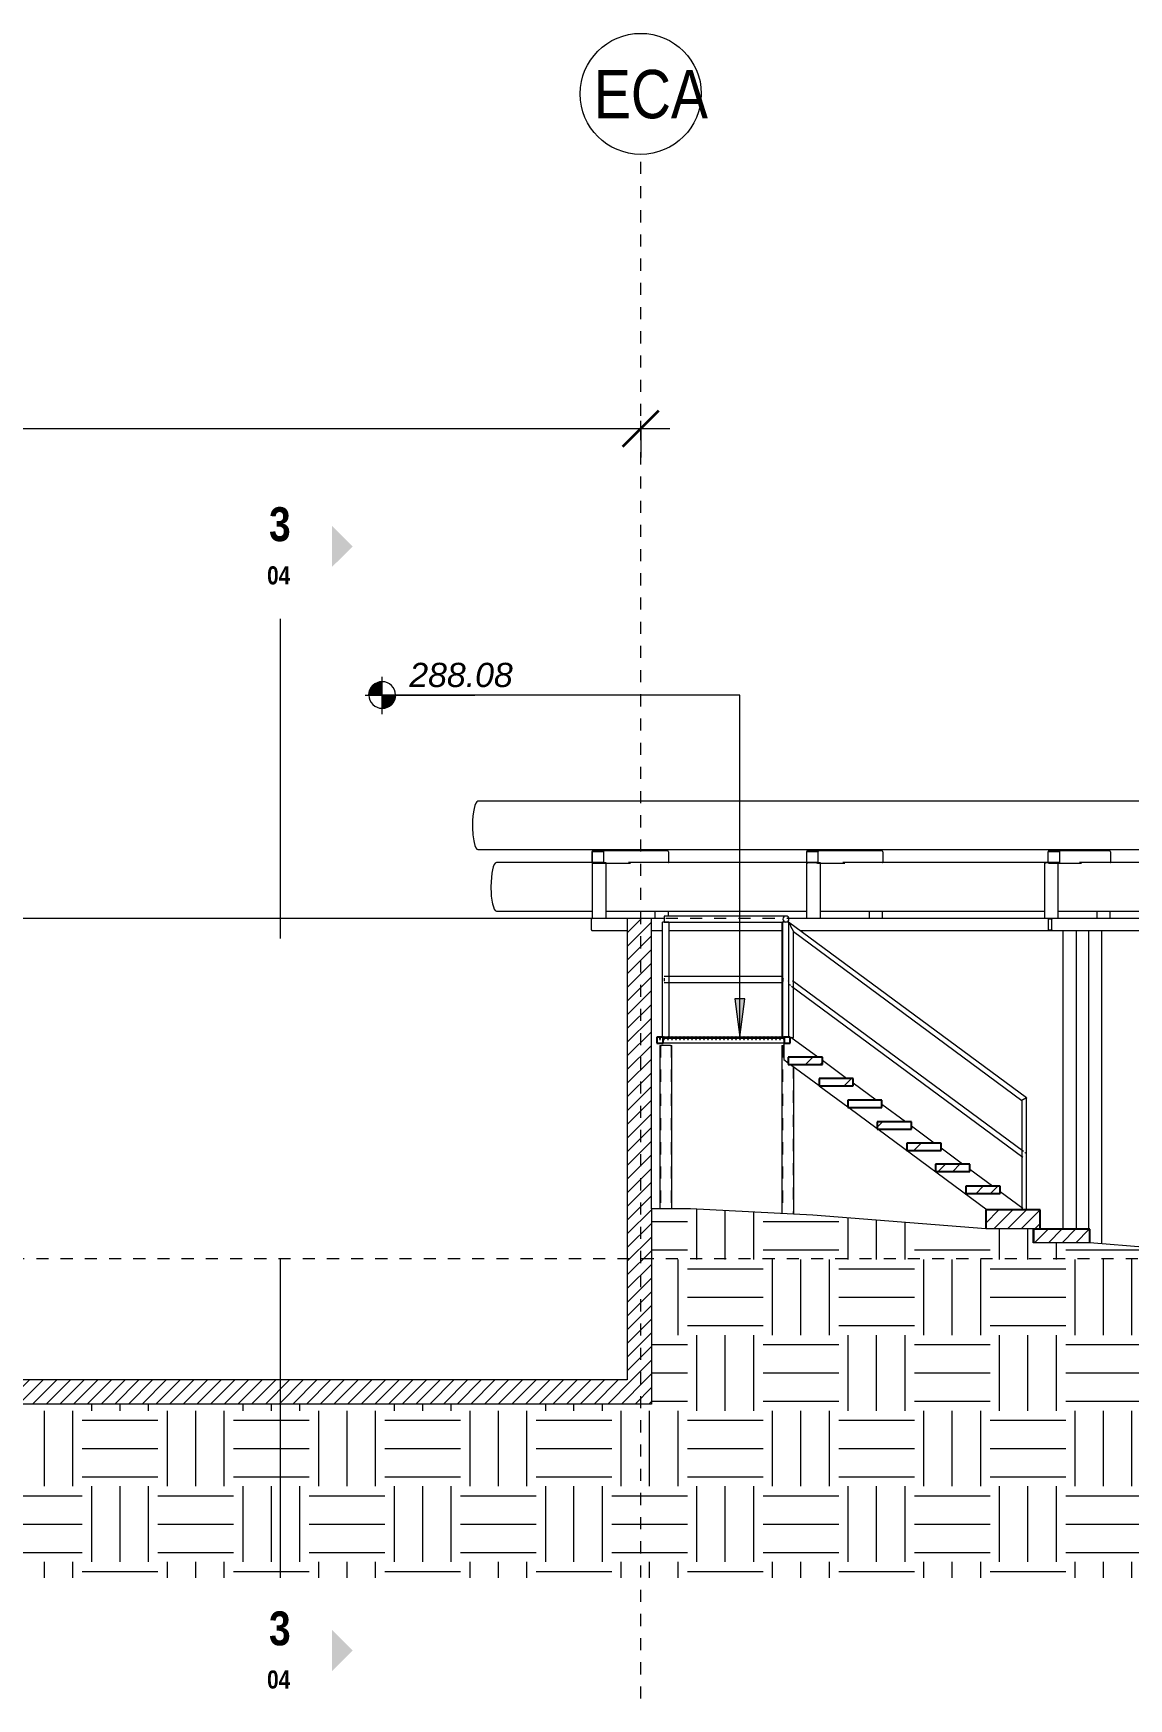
# Model space of a CAD drawing. Header units: metres. Extents: x 118 to 451, y -76 to 55.
# Drawn here: x 435.39 to 444.44, y -3.21 to 10.56 of the extents above; entities that cross this region are included whole.
import ezdxf

# ---------------------------------------------------------------- set-up
doc = ezdxf.new("R2010")
doc.units = ezdxf.units.M
for name, pattern in [('Centre', [0.03175, 0.00635, -0.00475, 0.0159, -0.00475]), ('Grid Line', [0.022225, 0.0127, -0.003175, 0.003175, -0.003175]), ('Hidden', [0.007144, 0.004763, -0.002381])]:
    doc.linetypes.add(name, pattern=pattern)
for name, color, linetype, lineweight in [('A-ANNO-DIMS', 7, 'Continuous', 9), ('A-ANNO-DIMS-100', 7, 'Continuous', 9), ('A-DETL-GENF', 7, 'Continuous', 9), ('A-DETL-THIN', 7, 'Continuous', 9), ('A-FLOR', 7, 'Continuous', 9), ('A-FLOR-HRAL', 7, 'Continuous', 9), ('A-FLOR-LEVL', 7, 'Continuous', 9), ('A-FLOR-PATT', 7, 'Continuous', 35), ('A-GENM', 7, 'Continuous', 9), ('A-WALL', 7, 'Continuous', 9), ('A-WALL-PATT', 7, 'Continuous', 35), ('G-ANNO-DIMS', 7, 'Continuous', 9), ('G-ANNO-SYMB', 7, 'Continuous', 9), ('P-PIPE', 7, 'Continuous', 9), ('S-BEAM', 7, 'Continuous', 9), ('S-COLS', 7, 'Continuous', 9), ('S-GRID', 7, 'Continuous', 9), ('S-GRID-IDEN', 7, 'Continuous', 9)]:
    doc.layers.add(name, color=color, linetype=linetype, lineweight=lineweight)
doc.styles.add('Arial_I', font='ariali.ttf', dxfattribs={"height": 0.2})
doc.styles.add('Saira Condensed', font='SairaCondensed-Regular.ttf', dxfattribs={"height": 0.4})
doc.styles.add('Saira Condensed_B', font='', dxfattribs={"height": 0.15})
doc.styles.add('Saira Condensed_B_1', font='', dxfattribs={"height": 0.28})
doc.styles.add('Tahoma', font='tahoma.ttf', dxfattribs={"height": 0.2})
doc.styles.get('Saira Condensed_B').set_extended_font_data('Saira Condensed', bold=True)
doc.styles.get('Saira Condensed_B_1').set_extended_font_data('Saira Condensed', bold=True)
doc.dimstyles.new('R_Tahoma_2_0', dxfattribs={"dimscale": 0.3048, "dimtxt": 0.208804, "dimasz": 0.984252, "dimexe": 0.787402, "dimexo": 0.492126, "dimgap": 0.328084, "dimtad": 1, "dimrnd": 0.01, "dimzin": 0, "dimdsep": 46, "dimtxsty": 'Tahoma', "dimblk1": 'OBLIQUE', "dimblk2": 'OBLIQUE', "dimsah": 1, "dimcen": 0.09, "dimdle": 0.787402, "dimazin": 2, "dimtfac": 1, "dimtdec": 4, "dimtix": 1, "dimtmove": 0, "dimatfit": 3, "dimfxl": 1, "dimtvp": 1, "dimtolj": 1, "dimtzin": 0, "dimarcsym": 2})
pattern_1 = [(45, (439.54384, 1.126), (-0.05656854, 0.05656854), [])]
pattern_2 = [(45, (26.072, 1.126), (-0.0565685, 0.0565685), [])]

# ---------------------------------------------------------------- blocks, each defined once
blk = doc.blocks.new('FCA_N_Columna de acero - 100x100mm-V118-Sección 04')
at = {"layer": 'S-COLS'}
for p, q in [((30.634, 3.142), (30.634, 0.673)), ((30.746, 0.553), (30.746, 3.142))]:
    blk.add_line(p, q, dxfattribs=at)
blk = doc.blocks.new('FCA_N_Columna de acero - 100x100mm-V119-Sección 04')
at = {"layer": 'S-COLS'}
for p, q in [((30.424, 3.142), (30.424, 0.673)), ((30.536, 0.673), (30.536, 3.142))]:
    blk.add_line(p, q, dxfattribs=at)
blk = doc.blocks.new('RHS-Rectangular Hollow Section - 100 x 100-1771508-Sección 04')
at = {"layer": 'S-BEAM'}
for p, q in [((30.301, 3.235), (30.301, 3.148)), ((30.304, 3.148), (30.304, 3.235)), ((30.383, 3.242), (30.307, 3.242)), ((30.307, 3.239), (30.331, 3.239)), ((30.405, 3.242), (30.393, 3.242)), ((30.331, 3.145), (30.307, 3.145)), ((30.307, 3.142), (30.383, 3.142)), ((30.393, 3.142), (30.405, 3.142))]:
    blk.add_line(p, q, dxfattribs=at)
for centre, major_axis, start_param, end_param in [((30.307, 3.235), (0, 0.0064), 0, 1.570796), ((30.307, 3.235), (0, 0.0032), 0, 1.570796), ((30.307, 3.148), (0, 0.0064), 1.570796, 3.141593), ((30.307, 3.148), (0, 0.0032), 1.570796, 3.141593)]:
    blk.add_ellipse(centre, major_axis=major_axis, ratio=0.984808, start_param=start_param, end_param=end_param, dxfattribs=at)
blk = doc.blocks.new('RHS-Rectangular Hollow Section - 100 x 100-1771880-Sección 04')
at = {"layer": 'S-BEAM'}
for p, q in [((30.3, 3.793), (30.3, 3.706)), ((30.303, 3.706), (30.303, 3.793)), ((30.392, 3.799), (30.307, 3.799)), ((30.307, 3.796), (30.392, 3.796)), ((30.81, 3.799), (30.392, 3.799)), ((30.396, 3.793), (30.396, 3.706)), ((30.399, 3.706), (30.399, 3.793)), ((30.816, 3.793), (30.816, 3.706)), ((30.392, 3.703), (30.307, 3.703)), ((30.307, 3.699), (30.392, 3.699)), ((30.392, 3.699), (30.576, 3.699))]:
    blk.add_line(p, q, dxfattribs=at)
for centre, major_axis, start_param, end_param in [((30.307, 3.793), (0, 0.0064), 0, 1.570796), ((30.307, 3.793), (0, 0.0032), 0, 1.570796), ((30.392, 3.793), (0, 0.0064), 4.712389, 6.283185), ((30.392, 3.793), (0, 0.0032), 4.712389, 6.283185), ((30.81, 3.793), (0, 0.0064), 4.712389, 6.283185), ((30.307, 3.706), (0, 0.0064), 1.570796, 3.141593), ((30.307, 3.706), (0, 0.0032), 1.570796, 3.141593), ((30.392, 3.706), (0, 0.0064), 3.141593, 4.712389), ((30.392, 3.706), (0, 0.0032), 3.141593, 4.712389), ((30.81, 3.706), (0, 0.0064), 4.192663, 4.712389)]:
    blk.add_ellipse(centre, major_axis=major_axis, ratio=0.984808, start_param=start_param, end_param=end_param, dxfattribs=at)
blk = doc.blocks.new('FCA_N_Columna de acero - 100x100mm-1769814-Sección 04')
at = {"layer": 'S-COLS'}
for p, q in [((30.703, 3.302), (30.703, 3.242)), ((30.815, 3.242), (30.815, 3.302))]:
    blk.add_line(p, q, dxfattribs=at)
blk = doc.blocks.new('FCA_N_Columna de acero - 100x100mm-V120-Sección 04')
at = {"layer": 'S-COLS'}
for p, q in [((30.273, 3.702), (30.273, 3.242)), ((30.273, 3.702), (30.283, 3.702)), ((30.307, 3.702), (30.283, 3.702)), ((30.385, 3.242), (30.385, 3.699))]:
    blk.add_line(p, q, dxfattribs=at)
blk = doc.blocks.new('RHS-Rectangular Hollow Section - 100 x 100-1771834-Sección 04')
at = {"layer": 'S-BEAM'}
for p, q in [((28.305, 3.793), (28.305, 3.706)), ((28.309, 3.706), (28.309, 3.793)), ((28.397, 3.799), (28.312, 3.799)), ((28.312, 3.796), (28.397, 3.796)), ((28.929, 3.799), (28.397, 3.799)), ((28.4, 3.793), (28.4, 3.706)), ((28.403, 3.706), (28.403, 3.793)), ((28.935, 3.793), (28.935, 3.706)), ((28.397, 3.703), (28.312, 3.703)), ((28.397, 3.699), (28.622, 3.699))]:
    blk.add_line(p, q, dxfattribs=at)
for centre, major_axis, start_param, end_param in [((28.312, 3.793), (0, 0.0064), 0, 1.570796), ((28.312, 3.793), (0, 0.0032), 0, 1.570796), ((28.397, 3.793), (0, 0.0064), 4.712389, 6.283185), ((28.397, 3.793), (0, 0.0032), 4.712389, 6.283185), ((28.929, 3.793), (0, 0.0064), 4.712389, 6.283185), ((28.312, 3.706), (0, 0.0064), 1.570796, 2.094395), ((28.312, 3.706), (0, 0.0032), 1.570796, 3.141593), ((28.397, 3.706), (0, 0.0032), 3.141593, 4.712389), ((28.397, 3.706), (0, 0.0064), 4.18879, 4.712389), ((28.929, 3.706), (0, 0.0064), 4.192663, 4.712389)]:
    blk.add_ellipse(centre, major_axis=major_axis, ratio=0.97437, start_param=start_param, end_param=end_param, dxfattribs=at)
blk = doc.blocks.new('FCA_N_Columna de acero - 100x100mm-V121-Sección 04')
at = {"layer": 'S-COLS'}
for p, q in [((28.305, 3.702), (28.305, 3.242)), ((28.305, 3.702), (28.315, 3.702)), ((28.389, 3.702), (28.315, 3.702)), ((28.389, 3.702), (28.403, 3.702)), ((28.42, 3.702), (28.403, 3.702)), ((28.42, 3.242), (28.42, 3.702)), ((28.42, 3.702), (28.42, 3.702))]:
    blk.add_line(p, q, dxfattribs=at)
blk = doc.blocks.new('RHS-Rectangular Hollow Section - 100 x 100-1771792-Sección 04')
at = {"layer": 'S-BEAM'}
for p, q in [((26.533, 3.793), (26.533, 3.706)), ((26.536, 3.706), (26.536, 3.793)), ((26.624, 3.799), (26.539, 3.799)), ((26.539, 3.796), (26.624, 3.796)), ((27.158, 3.799), (26.624, 3.799)), ((26.627, 3.793), (26.627, 3.706)), ((26.63, 3.706), (26.63, 3.793)), ((27.165, 3.793), (27.165, 3.706)), ((26.624, 3.703), (26.539, 3.703)), ((26.539, 3.699), (26.624, 3.699)), ((26.624, 3.699), (26.852, 3.699))]:
    blk.add_line(p, q, dxfattribs=at)
for centre, major_axis, start_param, end_param in [((26.539, 3.793), (0, 0.0064), 0, 1.570796), ((26.539, 3.793), (0, 0.0032), 0, 1.570796), ((26.624, 3.793), (0, 0.0064), 4.712389, 6.283185), ((26.624, 3.793), (0, 0.0032), 4.712389, 6.283185), ((27.158, 3.793), (0, 0.0064), 4.712389, 6.283185), ((26.539, 3.706), (0, 0.0064), 1.570796, 3.141593), ((26.539, 3.706), (0, 0.0032), 1.570796, 3.141593), ((26.624, 3.706), (0, 0.0064), 3.141593, 4.712389), ((26.624, 3.706), (0, 0.0032), 3.141593, 4.712389), ((27.158, 3.706), (0, 0.0064), 4.192663, 4.712389)]:
    blk.add_ellipse(centre, major_axis=major_axis, ratio=0.97437, start_param=start_param, end_param=end_param, dxfattribs=at)
blk = doc.blocks.new('FCA_N_Columna de acero - 100x100mm-V122-Sección 04')
at = {"layer": 'S-COLS'}
for p, q in [((27.053, 3.302), (27.053, 3.242)), ((27.165, 3.261), (27.165, 3.302))]:
    blk.add_line(p, q, dxfattribs=at)
blk = doc.blocks.new('FCA_N_Columna de acero - 100x100mm-V123-Sección 04')
at = {"layer": 'S-COLS'}
for p, q in [((26.535, 3.702), (26.535, 3.242)), ((26.535, 3.702), (26.539, 3.702)), ((26.618, 3.702), (26.544, 3.702)), ((26.624, 3.702), (26.629, 3.702)), ((26.63, 3.702), (26.633, 3.702)), ((26.65, 3.702), (26.633, 3.702)), ((26.65, 3.242), (26.65, 3.702)), ((26.65, 3.702), (26.65, 3.702))]:
    blk.add_line(p, q, dxfattribs=at)
blk = doc.blocks.new('RHS-Rectangular Hollow Section - 100 x 100-1771745-Sección 04')
at = {"layer": 'S-BEAM'}
for p, q in [((28.405, 3.242), (28.397, 3.242)), ((28.397, 3.142), (28.405, 3.142))]:
    blk.add_line(p, q, dxfattribs=at)
blk = doc.blocks.new('RHS-Rectangular Hollow Section - 100 x 100-1771746-Sección 04')
at = {"layer": 'S-BEAM'}
for p, q in [((26.635, 3.242), (26.632, 3.242)), ((26.632, 3.142), (26.635, 3.142))]:
    blk.add_line(p, q, dxfattribs=at)
blk = doc.blocks.new('RHS-Rectangular Hollow Section - 100 x 100-1771747-Sección 04')
at = {"layer": 'S-BEAM'}
for p, q in [((26.53, 3.148), (26.53, 3.235)), ((26.825, 3.242), (26.531, 3.242)), ((27.13, 3.242), (27.025, 3.242)), ((30.307, 3.242), (28.159, 3.242)), ((26.531, 3.142), (26.825, 3.142)), ((27.025, 3.142), (27.117, 3.142)), ((27.167, 3.142), (28.105, 3.142)), ((28.252, 3.142), (30.307, 3.142))]:
    blk.add_line(p, q, dxfattribs=at)
for centre, start_param, end_param in [((26.531, 3.235), 0, 1.570796), ((26.531, 3.148), 1.570796, 3.141593)]:
    blk.add_ellipse(centre, major_axis=(0, 0.0064), ratio=0.224951, start_param=start_param, end_param=end_param, dxfattribs=at)
blk = doc.blocks.new('RHS-Rectangular Hollow Section - 100 x 100-V124-Sección 04')
at = {"layer": 'S-BEAM'}
blk.add_line((27.349, 3.142), (27.357, 3.142), dxfattribs=at)
blk = doc.blocks.new('RHS-Rectangular Hollow Section - 100 x 100-1771651-Sección 04')
at = {"layer": 'S-BEAM'}
for p, q in [((30.331, 3.148), (30.331, 3.235)), ((33.703, 3.242), (30.333, 3.242)), ((33.701, 3.235), (33.701, 3.148)), ((33.702, 3.148), (33.702, 3.235)), ((30.333, 3.142), (33.703, 3.142))]:
    blk.add_line(p, q, dxfattribs=at)
for centre, major_axis, start_param, end_param in [((30.333, 3.235), (0, 0.0064), 1.047198, 1.570796), ((33.703, 3.235), (0, 0.0064), 0.261799, 1.570796), ((33.703, 3.235), (0, 0.0032), 0.785398, 1.570796), ((30.333, 3.148), (0, 0.0064), 1.570796, 2.356194), ((33.703, 3.148), (0, 0.0064), 1.570796, 2.879793), ((33.703, 3.148), (0, 0.0032), 1.570796, 2.356194)]:
    blk.add_ellipse(centre, major_axis=major_axis, ratio=0.262074, start_param=start_param, end_param=end_param, dxfattribs=at)
blk = doc.blocks.new('Grating Peldaño - 1100 x 1000-1777605-Sección 04')
at = {"layer": 'A-GENM', "lineweight": 25}
for p, q in [((27.12, 2.261), (27.07, 2.261)), ((27.07, 2.261), (27.07, 2.211)), ((27.07, 2.211), (27.12, 2.211)), ((27.097, 2.261), (27.094, 2.261)), ((27.094, 2.261), (27.094, 2.24)), ((27.094, 2.24), (27.097, 2.24)), ((27.097, 2.24), (27.097, 2.261)), ((27.12, 2.211), (27.12, 2.261)), ((27.13, 2.261), (27.127, 2.261)), ((27.127, 2.261), (27.127, 2.24)), ((27.127, 2.24), (27.13, 2.24)), ((27.13, 2.24), (27.13, 2.261)), ((27.163, 2.261), (27.16, 2.261)), ((27.16, 2.261), (27.16, 2.24)), ((27.16, 2.24), (27.163, 2.24)), ((27.163, 2.24), (27.163, 2.261)), ((27.196, 2.261), (27.193, 2.261)), ((27.193, 2.261), (27.193, 2.24)), ((27.193, 2.24), (27.196, 2.24)), ((27.196, 2.24), (27.196, 2.261)), ((27.229, 2.261), (27.226, 2.261)), ((27.226, 2.261), (27.226, 2.24)), ((27.226, 2.24), (27.229, 2.24)), ((27.229, 2.24), (27.229, 2.261)), ((27.262, 2.261), (27.259, 2.261)), ((27.259, 2.261), (27.259, 2.24)), ((27.259, 2.24), (27.262, 2.24)), ((27.262, 2.24), (27.262, 2.261)), ((27.295, 2.261), (27.292, 2.261)), ((27.292, 2.261), (27.292, 2.24)), ((27.292, 2.24), (27.295, 2.24)), ((27.295, 2.24), (27.295, 2.261)), ((27.328, 2.261), (27.325, 2.261)), ((27.325, 2.261), (27.325, 2.24)), ((27.325, 2.24), (27.328, 2.24)), ((27.328, 2.24), (27.328, 2.261)), ((27.361, 2.261), (27.358, 2.261)), ((27.358, 2.261), (27.358, 2.24)), ((27.358, 2.24), (27.361, 2.24)), ((27.361, 2.24), (27.361, 2.261)), ((27.394, 2.261), (27.391, 2.261)), ((27.391, 2.261), (27.391, 2.24)), ((27.391, 2.24), (27.394, 2.24)), ((27.394, 2.24), (27.394, 2.261)), ((27.427, 2.261), (27.424, 2.261)), ((27.424, 2.261), (27.424, 2.24)), ((27.424, 2.24), (27.427, 2.24)), ((27.427, 2.24), (27.427, 2.261)), ((27.46, 2.261), (27.457, 2.261)), ((27.457, 2.261), (27.457, 2.24)), ((27.457, 2.24), (27.46, 2.24)), ((27.46, 2.24), (27.46, 2.261)), ((27.493, 2.261), (27.49, 2.261)), ((27.49, 2.261), (27.49, 2.24)), ((27.49, 2.24), (27.493, 2.24)), ((27.493, 2.24), (27.493, 2.261)), ((27.526, 2.261), (27.523, 2.261)), ((27.523, 2.261), (27.523, 2.24)), ((27.523, 2.24), (27.526, 2.24)), ((27.526, 2.24), (27.526, 2.261)), ((27.559, 2.261), (27.556, 2.261)), ((27.556, 2.261), (27.556, 2.24)), ((27.556, 2.24), (27.559, 2.24)), ((27.559, 2.24), (27.559, 2.261)), ((27.592, 2.261), (27.589, 2.261)), ((27.589, 2.261), (27.589, 2.24)), ((27.589, 2.24), (27.592, 2.24)), ((27.592, 2.24), (27.592, 2.261)), ((27.625, 2.261), (27.622, 2.261)), ((27.622, 2.261), (27.622, 2.24)), ((27.622, 2.24), (27.625, 2.24)), ((27.625, 2.24), (27.625, 2.261)), ((27.658, 2.261), (27.655, 2.261)), ((27.655, 2.261), (27.655, 2.24)), ((27.655, 2.24), (27.658, 2.24)), ((27.658, 2.24), (27.658, 2.261)), ((27.691, 2.261), (27.688, 2.261)), ((27.688, 2.261), (27.688, 2.24)), ((27.688, 2.24), (27.691, 2.24)), ((27.691, 2.24), (27.691, 2.261)), ((27.724, 2.261), (27.721, 2.261)), ((27.721, 2.261), (27.721, 2.24)), ((27.721, 2.24), (27.724, 2.24)), ((27.724, 2.24), (27.724, 2.261)), ((27.757, 2.261), (27.754, 2.261)), ((27.754, 2.261), (27.754, 2.24)), ((27.754, 2.24), (27.757, 2.24)), ((27.757, 2.24), (27.757, 2.261)), ((27.79, 2.261), (27.787, 2.261)), ((27.787, 2.261), (27.787, 2.24)), ((27.787, 2.24), (27.79, 2.24)), ((27.79, 2.24), (27.79, 2.261)), ((27.823, 2.261), (27.82, 2.261)), ((27.82, 2.261), (27.82, 2.24)), ((27.82, 2.24), (27.823, 2.24)), ((27.823, 2.24), (27.823, 2.261)), ((27.856, 2.261), (27.853, 2.261)), ((27.853, 2.261), (27.853, 2.24)), ((27.853, 2.24), (27.856, 2.24)), ((27.856, 2.24), (27.856, 2.261)), ((27.889, 2.261), (27.886, 2.261)), ((27.886, 2.261), (27.886, 2.24)), ((27.886, 2.24), (27.889, 2.24)), ((27.889, 2.24), (27.889, 2.261)), ((27.922, 2.261), (27.919, 2.261)), ((27.919, 2.261), (27.919, 2.24)), ((27.919, 2.24), (27.922, 2.24)), ((27.922, 2.24), (27.922, 2.261)), ((27.955, 2.261), (27.952, 2.261)), ((27.952, 2.261), (27.952, 2.24)), ((27.952, 2.24), (27.955, 2.24)), ((27.955, 2.24), (27.955, 2.261)), ((27.988, 2.261), (27.985, 2.261)), ((27.985, 2.261), (27.985, 2.24)), ((27.985, 2.24), (27.988, 2.24)), ((27.988, 2.24), (27.988, 2.261)), ((28.021, 2.261), (28.018, 2.261)), ((28.018, 2.261), (28.018, 2.24)), ((28.018, 2.24), (28.021, 2.24)), ((28.021, 2.24), (28.021, 2.261)), ((28.054, 2.261), (28.051, 2.261)), ((28.051, 2.261), (28.051, 2.24)), ((28.051, 2.24), (28.054, 2.24)), ((28.054, 2.24), (28.054, 2.261)), ((28.087, 2.261), (28.084, 2.261)), ((28.084, 2.261), (28.084, 2.24)), ((28.084, 2.24), (28.087, 2.24)), ((28.087, 2.24), (28.087, 2.261)), ((28.12, 2.261), (28.117, 2.261)), ((28.117, 2.261), (28.117, 2.24)), ((28.117, 2.24), (28.12, 2.24)), ((28.12, 2.24), (28.12, 2.261)), ((28.17, 2.261), (28.12, 2.261)), ((28.12, 2.261), (28.12, 2.211)), ((28.12, 2.211), (28.17, 2.211)), ((28.17, 2.211), (28.17, 2.261))]:
    blk.add_line(p, q, dxfattribs=at)
at = {"layer": 'A-GENM'}
for p, q in [((27.127, 2.261), (27.12, 2.261)), ((27.12, 2.251), (27.127, 2.251)), ((28.118, 2.211), (27.12, 2.211)), ((27.16, 2.261), (27.13, 2.261)), ((27.13, 2.251), (27.16, 2.251)), ((27.163, 2.251), (27.193, 2.251)), ((27.193, 2.261), (27.164, 2.261)), ((27.226, 2.261), (27.196, 2.261)), ((27.196, 2.251), (27.226, 2.251)), ((27.259, 2.261), (27.229, 2.261)), ((27.229, 2.251), (27.259, 2.251)), ((27.292, 2.261), (27.262, 2.261)), ((27.262, 2.251), (27.292, 2.251)), ((27.325, 2.261), (27.295, 2.261)), ((27.295, 2.251), (27.325, 2.251)), ((27.358, 2.261), (27.328, 2.261)), ((27.328, 2.251), (27.358, 2.251)), ((27.391, 2.261), (27.361, 2.261)), ((27.361, 2.251), (27.391, 2.251)), ((27.424, 2.261), (27.395, 2.261)), ((27.395, 2.251), (27.424, 2.251)), ((27.456, 2.261), (27.427, 2.261)), ((27.427, 2.251), (27.456, 2.251)), ((27.49, 2.261), (27.46, 2.261)), ((27.46, 2.251), (27.49, 2.251)), ((27.523, 2.261), (27.493, 2.261)), ((27.493, 2.251), (27.523, 2.251)), ((27.555, 2.261), (27.526, 2.261)), ((27.526, 2.251), (27.555, 2.251)), ((27.589, 2.261), (27.559, 2.261)), ((27.559, 2.251), (27.589, 2.251)), ((27.622, 2.261), (27.592, 2.261)), ((27.592, 2.251), (27.622, 2.251)), ((27.654, 2.261), (27.625, 2.261)), ((27.625, 2.251), (27.654, 2.251)), ((27.688, 2.261), (27.658, 2.261)), ((27.658, 2.251), (27.688, 2.251)), ((27.721, 2.261), (27.691, 2.261)), ((27.691, 2.251), (27.721, 2.251)), ((27.754, 2.261), (27.724, 2.261)), ((27.724, 2.251), (27.754, 2.251)), ((27.786, 2.261), (27.757, 2.261)), ((27.757, 2.251), (27.787, 2.251)), ((27.82, 2.261), (27.79, 2.261)), ((27.79, 2.251), (27.82, 2.251)), ((27.853, 2.261), (27.823, 2.261)), ((27.823, 2.251), (27.853, 2.251)), ((27.885, 2.261), (27.856, 2.261)), ((27.856, 2.251), (27.886, 2.251)), ((27.919, 2.261), (27.889, 2.261)), ((27.889, 2.251), (27.919, 2.251)), ((27.952, 2.261), (27.922, 2.261)), ((27.922, 2.251), (27.952, 2.251)), ((27.984, 2.261), (27.956, 2.261)), ((27.956, 2.251), (27.985, 2.251)), ((28.018, 2.261), (27.988, 2.261)), ((27.988, 2.251), (28.018, 2.251)), ((28.051, 2.261), (28.021, 2.261)), ((28.021, 2.251), (28.051, 2.251)), ((28.084, 2.261), (28.055, 2.261)), ((28.055, 2.251), (28.084, 2.251)), ((28.116, 2.261), (28.087, 2.261)), ((28.087, 2.251), (28.116, 2.251))]:
    blk.add_line(p, q, dxfattribs=at)
blk = doc.blocks.new('M_Esc Estanque Cabecera-02 - M_Esc Estanque Cabecera-02-1774141-Sección 04')
at = {"layer": 'A-GENM'}
h = blk.add_hatch(dxfattribs=at)
h.set_pattern_fill('FP_44', color=256, style=0, pattern_type=2)
h.set_pattern_definition([(45, (26.072, 1.126), (-0.247487, 0.247487), []), (45, (26.072, 1.501), (-0.247487, 0.247487), [])])
h.paths.add_polyline_path([(29.805, 0.969), (29.905, 0.969), (29.905, 1.029), (29.623, 1.029), (29.623, 0.969)])
h.paths.add_polyline_path([(29.372, 1.151), (29.654, 1.151), (29.654, 1.211), (29.372, 1.211)])
h.paths.add_polyline_path([(29.417, 1.325), (29.417, 1.385), (29.135, 1.385), (29.135, 1.325)])
h.paths.add_polyline_path([(29.172, 1.5), (29.172, 1.56), (28.89, 1.56), (28.89, 1.5)])
h.paths.add_polyline_path([(28.929, 1.679), (28.929, 1.739), (28.647, 1.739), (28.647, 1.679)])
h.paths.add_polyline_path([(28.41, 1.859), (28.692, 1.859), (28.692, 1.919), (28.41, 1.919)])
h.paths.add_polyline_path([(28.437, 2.035), (28.437, 2.095), (28.155, 2.095), (28.155, 2.035), (28.227, 2.035)])
at = {"layer": 'A-GENM', "true_color": 0x808080}
h = blk.add_hatch(dxfattribs=at)
h.set_pattern_fill('FP_42', color=8, style=0, pattern_type=2)
h.set_pattern_definition(pattern_2)
h.paths.add_polyline_path([(30.235, 0.677), (30.235, 0.833), (29.787, 0.833), (29.787, 0.677), (30.177, 0.677)])
h = blk.add_hatch(dxfattribs=at)
h.set_pattern_fill('FP_42', color=8, style=0, pattern_type=2)
h.set_pattern_definition(pattern_2)
h.paths.add_polyline_path([(30.595, 0.562), (30.645, 0.562), (30.645, 0.673), (30.18, 0.673), (30.18, 0.562)])
at = {"layer": 'A-GENM'}
for p, q in [((30.124, 1.758), (28.157, 3.212)), ((28.157, 3.212), (28.157, 2.261)), ((28.197, 3.133), (30.084, 1.738)), ((28.197, 2.259), (28.197, 3.133)), ((28.165, 2.695), (28.172, 2.69)), ((28.182, 2.682), (30.092, 1.27)), ((30.099, 1.315), (28.189, 2.727)), ((28.118, 2.24), (28.118, 2.076)), ((28.17, 2.259), (28.197, 2.259)), ((28.399, 2.095), (28.177, 2.259)), ((28.118, 2.076), (28.155, 2.049)), ((28.637, 1.919), (28.437, 2.067)), ((28.173, 2.035), (28.41, 1.86)), ((28.411, 1.859), (28.647, 1.685)), ((28.88, 1.739), (28.692, 1.879)), ((28.654, 1.679), (28.89, 1.505)), ((29.124, 1.56), (28.929, 1.703)), ((30.084, 1.738), (30.084, 0.835)), ((30.124, 0.835), (30.124, 1.758)), ((29.36, 1.385), (29.172, 1.524)), ((28.897, 1.5), (29.799, 0.833)), ((29.595, 1.211), (29.417, 1.343)), ((30.116, 1.302), (30.109, 1.307)), ((29.841, 1.029), (29.654, 1.167)), ((30.092, 0.844), (29.905, 0.982)), ((30.092, 0.835), (30.124, 0.835)), ((30.107, 0.833), (30.104, 0.835))]:
    blk.add_line(p, q, dxfattribs=at)
at = {"layer": 'A-GENM', "lineweight": 25}
for p, q in [((28.437, 2.095), (28.155, 2.095)), ((28.155, 2.095), (28.155, 2.035)), ((28.437, 2.035), (28.437, 2.095)), ((28.155, 2.035), (28.437, 2.035)), ((28.692, 1.919), (28.41, 1.919)), ((28.41, 1.919), (28.41, 1.859)), ((28.41, 1.859), (28.692, 1.859)), ((28.692, 1.859), (28.692, 1.919)), ((28.929, 1.739), (28.647, 1.739)), ((28.647, 1.739), (28.647, 1.679)), ((28.647, 1.679), (28.929, 1.679)), ((28.929, 1.679), (28.929, 1.739)), ((29.172, 1.56), (28.89, 1.56)), ((28.89, 1.56), (28.89, 1.5)), ((29.172, 1.5), (29.172, 1.56)), ((28.89, 1.5), (29.172, 1.5)), ((29.417, 1.385), (29.135, 1.385)), ((29.135, 1.385), (29.135, 1.325)), ((29.417, 1.325), (29.417, 1.385)), ((29.135, 1.325), (29.417, 1.325)), ((29.654, 1.211), (29.372, 1.211)), ((29.372, 1.211), (29.372, 1.151)), ((29.372, 1.151), (29.654, 1.151)), ((29.654, 1.151), (29.654, 1.211)), ((29.905, 1.029), (29.623, 1.029)), ((29.623, 1.029), (29.623, 0.969)), ((29.623, 0.969), (29.905, 0.969)), ((29.905, 0.969), (29.905, 1.029)), ((30.235, 0.833), (29.787, 0.833)), ((29.787, 0.833), (29.787, 0.677)), ((30.235, 0.677), (30.235, 0.833)), ((30.177, 0.677), (30.235, 0.677)), ((30.18, 0.673), (30.18, 0.562)), ((30.645, 0.673), (30.18, 0.673)), ((30.645, 0.562), (30.645, 0.673))]:
    blk.add_line(p, q, dxfattribs=at)
at = {"layer": 'A-GENM'}
for points, knots in [([(28.157, 3.212), (28.157, 3.212), (28.157, 3.212), (28.158, 3.211), (28.158, 3.209), (28.159, 3.208), (28.16, 3.206), (28.161, 3.204), (28.162, 3.202), (28.163, 3.2), (28.164, 3.197), (28.166, 3.194), (28.167, 3.191), (28.169, 3.188), (28.172, 3.183), (28.174, 3.178), (28.177, 3.172), (28.18, 3.167), (28.182, 3.162), (28.185, 3.157), (28.187, 3.153), (28.188, 3.15), (28.19, 3.147), (28.191, 3.145), (28.192, 3.143), (28.193, 3.14), (28.194, 3.138), (28.195, 3.137), (28.196, 3.135), (28.196, 3.134), (28.197, 3.133), (28.197, 3.133), (28.197, 3.133)], [0, 0, 0, 0, 0.041667, 0.083333, 0.125, 0.145833, 0.166667, 0.208333, 0.229167, 0.25, 0.291667, 0.3125, 0.333333, 0.375, 0.416667, 0.458333, 0.5, 0.541667, 0.583333, 0.625, 0.666667, 0.6875, 0.708333, 0.75, 0.770833, 0.791667, 0.833333, 0.854167, 0.875, 0.916667, 0.958333, 1, 1, 1, 1]), ([(30.124, 1.758), (30.124, 1.758), (30.123, 1.758), (30.121, 1.757), (30.119, 1.755), (30.116, 1.754), (30.114, 1.753), (30.111, 1.752), (30.109, 1.75), (30.106, 1.749), (30.104, 1.748), (30.101, 1.747), (30.099, 1.745), (30.096, 1.744), (30.094, 1.743), (30.092, 1.742), (30.089, 1.74), (30.086, 1.739), (30.084, 1.738), (30.084, 1.738), (30.084, 1.738)], [0, 0, 0, 0, 0.083333, 0.166667, 0.25, 0.291667, 0.333333, 0.375, 0.416667, 0.458333, 0.5, 0.541667, 0.583333, 0.625, 0.666667, 0.708333, 0.75, 0.833333, 0.916667, 1, 1, 1, 1])]:
    blk.add_open_spline(points, degree=3, knots=knots, dxfattribs=at)
blk = doc.blocks.new('Railing - 2_-V125-Sección 04')
at = {"layer": 'A-FLOR-HRAL'}
for p in [(28.105, 2.261), (28.109, 3.211)]:
    blk.add_line(p, (28.105, 3.211), dxfattribs=at)
blk = doc.blocks.new('Railing - 2_-V126-Sección 04')
at = {"layer": 'A-FLOR-HRAL'}
for p in [(28.11, 2.261), (28.156, 3.211)]:
    blk.add_line(p, (28.11, 3.211), dxfattribs=at)
blk = doc.blocks.new('Railing - 2_-V127-Sección 04')
at = {"layer": 'A-FLOR-HRAL'}
for p, q in [((27.117, 2.261), (27.117, 3.211)), ((27.142, 3.211), (27.117, 3.211)), ((27.167, 3.211), (27.142, 3.211)), ((27.167, 3.211), (27.167, 2.261))]:
    blk.add_line(p, q, dxfattribs=at)
blk = doc.blocks.new('Railing - Railing-1776462-Sección 04')
at = {"layer": 'A-FLOR-HRAL'}
for p, q in [((28.135, 3.261), (27.13, 3.261)), ((27.13, 3.261), (27.13, 3.236)), ((27.13, 3.236), (27.13, 3.211)), ((27.13, 3.211), (28.11, 3.211)), ((28.11, 2.761), (27.13, 2.761)), ((27.13, 2.748), (27.13, 2.736)), ((27.13, 2.736), (27.13, 2.723)), ((27.13, 2.711), (28.11, 2.711))]:
    blk.add_line(p, q, dxfattribs=at)
for centre, start, end in [((28.135, 3.236), 0, 180), ((28.135, 3.236), 180, 0), ((28.135, 2.736), 150, 180), ((28.135, 2.736), 180, 210), ((28.135, 2.736), 26.4642, 30), ((28.135, 2.736), 330, 333.5358)]:
    blk.add_arc(centre, 0.025, start, end, dxfattribs=at)
for name in ['Railing - 2_-V127-Sección 04', 'Railing - 2_-V125-Sección 04', 'Railing - 2_-V126-Sección 04']:
    blk.add_blockref(name, (0, 0))
blk = doc.blocks.new('FCA_N_Columna de acero - 100x100mm-1776978-Sección 04')
at = {"layer": 'S-COLS'}
for p, q in [((28.101, 2.192), (28.101, 0.804)), ((28.101, 2.192), (28.113, 2.192)), ((28.118, 2.192), (28.113, 2.192)), ((28.201, 0.798), (28.201, 2.014))]:
    blk.add_line(p, q, dxfattribs=at)
at = {"layer": 'S-COLS', "linetype": 'Hidden'}
for p, q in [((28.107, 2.192), (28.107, 0.803)), ((28.195, 2.019), (28.195, 0.799))]:
    blk.add_line(p, q, dxfattribs=at)
blk = doc.blocks.new('FCA_N_Columna de acero - 100x100mm-V128-Sección 04')
at = {"layer": 'S-COLS'}
for p, q in [((27.094, 2.192), (27.094, 0.843)), ((27.094, 2.192), (27.106, 2.192)), ((27.182, 2.192), (27.106, 2.192)), ((27.182, 2.192), (27.194, 2.192)), ((27.194, 0.843), (27.194, 2.192))]:
    blk.add_line(p, q, dxfattribs=at)
at = {"layer": 'S-COLS', "linetype": 'Hidden'}
for p, q in [((27.1, 2.192), (27.1, 0.843)), ((27.188, 2.192), (27.188, 0.843))]:
    blk.add_line(p, q, dxfattribs=at)
blk = doc.blocks.new('Grid - 5mm-1144975-Sección 04')
at = {"layer": 'S-GRID-IDEN', "color": 253, "true_color": 0xaaaaaa}
blk.add_circle((15.46, 10.056), 0.5, dxfattribs=at)
blk = doc.blocks.new('Section - Símbolo_Detalle_Plano-1146154-Sección 04')
at = {"layer": 'G-ANNO-SYMB', "true_color": 0x808080}
blk.add_hatch(color=8, dxfattribs=at).paths.add_polyline_path([(24.385, -2.638), (24.385, -2.979), (24.556, -2.808)])
blk = doc.blocks.new('DIMBLOCK57-Sección 04')
at = {"layer": 'A-ANNO-DIMS-100', "lineweight": 35}
for p, q in [((428.932, 7.29), (429.082, 7.44)), ((440.408, 7.29), (440.558, 7.44)), ((428.932, 7.29), (428.782, 7.14)), ((440.408, 7.29), (440.258, 7.14))]:
    blk.add_line(p, q, dxfattribs=at)
at = {"layer": 'A-ANNO-DIMS-100'}
for p, q in [((428.932, 7.29), (428.932, 7.353)), ((440.408, 7.29), (440.408, 7.353)), ((428.932, 7.29), (440.648, 7.29)), ((428.932, 7.29), (428.932, 7.05)), ((440.408, 7.29), (440.408, 7.05))]:
    blk.add_line(p, q, dxfattribs=at)
at = {"layer": 'A-ANNO-DIMS-100', "color": 0, "insert": (434.33, 7.647), "char_height": 0.2, "width": 0.81533, "attachment_point": 1, "line_spacing_factor": 0.994306, "style": 'Tahoma'}
blk.add_mtext('11.48', dxfattribs=at)
blk = doc.blocks.new('_Oblique')
at = {"color": 0, "linetype": 'ByBlock', "lineweight": -2}
blk.add_line((-0.5, -0.5), (0.5, 0.5), dxfattribs=at)
blk = doc.blocks.new('Spot Elevations - Simbolo Cota Elevación-1114047-Sección 04')
at = {"layer": 'G-ANNO-DIMS'}
h = blk.add_hatch(color=256, dxfattribs=at)
edge = h.paths.add_edge_path()
edge.add_line((33.585, 5.276), (33.695, 5.276))
edge.add_arc((33.585, 5.276), 0.11, 0, 90)
edge.add_line((33.585, 5.386), (33.585, 5.276))
h = blk.add_hatch(color=256, dxfattribs=at)
edge = h.paths.add_edge_path()
edge.add_line((33.585, 5.276), (33.475, 5.276))
edge.add_arc((33.585, 5.276), 0.11, 180, 270)
edge.add_line((33.585, 5.166), (33.585, 5.276))
for p, q in [((33.585, 5.119), (33.585, 5.426)), ((33.727, 5.276), (32.819, 5.276))]:
    blk.add_line(p, q, dxfattribs=at)
blk.add_circle((33.585, 5.276), 0.11, dxfattribs=at)
for start, end in [(0, 90), (180, 270)]:
    blk.add_arc((33.585, 5.276), 0.11, start, end, dxfattribs=at)

msp = doc.modelspace()

# ---------------------------------------------------------------- hatches: boundary and pattern name
at = {"layer": 'A-DETL-GENF', "true_color": 0xc0c0c0}
h = msp.add_hatch(dxfattribs=at)
h.set_pattern_fill('FP_45', color=9, style=0, pattern_type=2)
h.set_pattern_definition([(0, (439.54384, 1.126), (0.625, 0.625), [0.625, -0.625]), (0, (439.54384, 1.361), (0.625, 0.625), [0.625, -0.625]), (0, (439.54384, 1.595), (0.625, 0.625), [0.625, -0.625]), (90, (439.62184, 1.673), (-0.625, 0.625), [0.625, -0.625]), (90, (439.85584, 1.673), (-0.625, 0.625), [0.625, -0.625]), (90, (440.09084, 1.673), (-0.625, 0.625), [0.625, -0.625])])
h.paths.add_polyline_path([(443.277, -2.209), (449.591, -2.209), (449.591, 0.751), (447.758, 0.428), (447.592, 0.428), (447.556, 0.392), (446.434, 0.392), (444.963, 0.521), (444.59, 0.521), (444.117, 0.562), (443.649, 0.562), (443.649, 0.677), (443.259, 0.677), (441.83, 0.79), (440.819, 0.843), (440.497, 0.843), (440.497, -0.772), (428.844, -0.772), (428.844, 0.481), (427.366, 0.085), (426.898, -0.134), (426.453, -0.253), (425.465, -0.492), (424.337, -0.492), (424.337, -2.209), (440.121, -2.209)])
at = {"layer": 'A-FLOR-PATT', "lineweight": 9, "true_color": 0x808080}
h = msp.add_hatch(dxfattribs=at)
h.set_pattern_fill('FP_42', color=8, style=0, pattern_type=2)
h.set_pattern_definition(pattern_1)
h.paths.add_polyline_path([(440.497, -0.772), (440.497, -0.572), (428.844, -0.572), (428.844, -0.772), (440.121, -0.772)])
at = {"layer": 'A-WALL-PATT', "lineweight": 9, "true_color": 0x808080}
h = msp.add_hatch(dxfattribs=at)
h.set_pattern_fill('FP_42', color=8, style=0, pattern_type=2)
h.set_pattern_definition(pattern_1)
h.paths.add_polyline_path([(440.297, -0.572), (440.497, -0.572), (440.497, 3.242), (440.297, 3.242), (440.297, -0.227)])
at = {"layer": 'G-ANNO-DIMS'}
msp.add_hatch(color=256, dxfattribs=at).paths.add_polyline_path([(441.226, 2.261), (441.267, 2.578), (441.184, 2.578)])

# ---------------------------------------------------------------- linework, layer by layer
at = {"layer": 'A-DETL-THIN'}
for p, q in [((440.819, 0.843), (440.497, 0.843)), ((440.497, 0.843), (440.497, -0.772)), ((441.83, 0.79), (440.819, 0.843)), ((443.259, 0.677), (441.83, 0.79)), ((443.649, 0.677), (443.259, 0.677)), ((443.649, 0.562), (443.649, 0.677)), ((444.117, 0.562), (443.649, 0.562)), ((444.59, 0.521), (444.117, 0.562)), ((440.497, -0.772), (428.844, -0.772))]:
    msp.add_line(p, q, dxfattribs=at)
at = {"layer": 'A-FLOR', "lineweight": 18}
msp.add_line((440.297, -0.572), (429.044, -0.572), dxfattribs=at)
at = {"layer": 'A-FLOR-LEVL', "color": 253, "linetype": 'Centre', "true_color": 0xaaaaaa}
for p, q in [((450.915, 3.242), (422.267, 3.242)), ((450.915, 0.428), (422.267, 0.428))]:
    msp.add_line(p, q, dxfattribs=at)
at = {"layer": 'A-WALL'}
msp.add_line((440.003, 3.242), (429.936, 3.242), dxfattribs=at)
at = {"layer": 'A-WALL', "lineweight": 18}
for p, q in [((440.297, 3.242), (440.297, -0.572)), ((440.497, 3.242), (440.297, 3.242)), ((440.497, 0.843), (440.497, 3.242))]:
    msp.add_line(p, q, dxfattribs=at)
at = {"layer": 'G-ANNO-DIMS'}
for p, q in [((441.226, 5.088), (438.272, 5.088)), ((441.226, 2.261), (441.226, 5.088)), ((441.267, 2.578), (441.184, 2.578)), ((441.184, 2.578), (441.226, 2.261)), ((441.226, 2.261), (441.267, 2.578))]:
    msp.add_line(p, q, dxfattribs=at)
at = {"layer": 'G-ANNO-SYMB', "lineweight": 18}
for p, q in [((437.428, 5.717), (437.428, 3.075)), ((437.428, 0.433), (437.428, -2.208))]:
    msp.add_line(p, q, dxfattribs=at)
at = {"layer": 'P-PIPE'}
for p, q in [((446.319, 4.21), (439.063, 4.21)), ((439.063, 3.81), (446.319, 3.81)), ((440.011, 3.703), (439.215, 3.703)), ((441.784, 3.703), (440.307, 3.703)), ((443.778, 3.703), (442.078, 3.703)), ((445.973, 3.703), (444.033, 3.703)), ((439.215, 3.303), (440.007, 3.303)), ((440.122, 3.303), (441.778, 3.303)), ((441.892, 3.303), (443.745, 3.303)), ((443.857, 3.303), (445.973, 3.303))]:
    msp.add_line(p, q, dxfattribs=at)
for centre, start_param, end_param in [((439.063, 4.01), 0, 1.570796), ((439.063, 4.01), 1.570796, 3.141593), ((439.215, 3.503), 0, 1.570796), ((439.215, 3.503), 1.570796, 3.141593)]:
    msp.add_ellipse(centre, major_axis=(0, 0.2), ratio=0.224951, start_param=start_param, end_param=end_param, dxfattribs=at)
at = {"layer": 'S-GRID', "color": 253, "linetype": 'Grid Line', "true_color": 0xaaaaaa}
msp.add_line((440.408, -3.206), (440.408, 9.556), dxfattribs=at)

# ---------------------------------------------------------------- block references
at = {"layer": 'A-FLOR-HRAL'}
msp.add_blockref('Railing - Railing-1776462-Sección 04', (413.472, 0), dxfattribs=at)
at = {"layer": 'A-GENM'}
for name in ['M_Esc Estanque Cabecera-02 - M_Esc Estanque Cabecera-02-1774141-Sección 04', 'Grating Peldaño - 1100 x 1000-1777605-Sección 04']:
    msp.add_blockref(name, (413.472, 0), dxfattribs=at)
at = {"layer": 'G-ANNO-DIMS', "extrusion": (0, 0, -1)}
msp.add_blockref('Spot Elevations - Simbolo Cota Elevación-1114047-Sección 04', (-471.857, -0.188), dxfattribs=at)
at = {"layer": 'G-ANNO-SYMB', "color": 8, "lineweight": 18, "true_color": 0x808080, "extrusion": (0, 0, -1), "rotation": 180}
msp.add_blockref('Section - Símbolo_Detalle_Plano-1146154-Sección 04', (-413.472, 3.508), dxfattribs=at)
at = {"layer": 'G-ANNO-SYMB', "color": 8, "lineweight": 18, "true_color": 0x808080}
msp.add_blockref('Section - Símbolo_Detalle_Plano-1146154-Sección 04', (413.472, 0), dxfattribs=at)
at = {"layer": 'S-BEAM'}
for name, p in [('RHS-Rectangular Hollow Section - 100 x 100-1771792-Sección 04', (413.472, 0)), ('RHS-Rectangular Hollow Section - 100 x 100-1771834-Sección 04', (413.472, 0)), ('RHS-Rectangular Hollow Section - 100 x 100-1771880-Sección 04', (413.472, 0)), ('RHS-Rectangular Hollow Section - 100 x 100-1771747-Sección 04', (413.472, 0)), ('RHS-Rectangular Hollow Section - 100 x 100-1771746-Sección 04', (413.472, 0)), ('RHS-Rectangular Hollow Section - 100 x 100-1771745-Sección 04', (413.472, 0)), ('RHS-Rectangular Hollow Section - 100 x 100-1771745-Sección 04', (414.405, 0)), ('RHS-Rectangular Hollow Section - 100 x 100-1771508-Sección 04', (413.472, 0)), ('RHS-Rectangular Hollow Section - 100 x 100-1771651-Sección 04', (413.472, 0)), ('RHS-Rectangular Hollow Section - 100 x 100-V124-Sección 04', (413.472, 0))]:
    msp.add_blockref(name, p, dxfattribs=at)
at = {"layer": 'S-COLS'}
for name, p in [('FCA_N_Columna de acero - 100x100mm-V123-Sección 04', (413.472, 0)), ('FCA_N_Columna de acero - 100x100mm-V121-Sección 04', (413.472, 0)), ('FCA_N_Columna de acero - 100x100mm-V120-Sección 04', (413.472, 0)), ('FCA_N_Columna de acero - 100x100mm-V122-Sección 04', (413.472, 0)), ('FCA_N_Columna de acero - 100x100mm-1769814-Sección 04', (411.591, 0)), ('FCA_N_Columna de acero - 100x100mm-1769814-Sección 04', (413.472, 0)), ('FCA_N_Columna de acero - 100x100mm-V119-Sección 04', (413.472, 0)), ('FCA_N_Columna de acero - 100x100mm-V118-Sección 04', (413.472, 0)), ('FCA_N_Columna de acero - 100x100mm-V128-Sección 04', (413.472, 0)), ('FCA_N_Columna de acero - 100x100mm-1776978-Sección 04', (413.472, 0))]:
    msp.add_blockref(name, p, dxfattribs=at)
at = {"layer": 'S-GRID-IDEN', "color": 253, "true_color": 0xaaaaaa}
msp.add_blockref('Grid - 5mm-1144975-Sección 04', (424.948, 0), dxfattribs=at)

# ---------------------------------------------------------------- texts
at = {"layer": 'G-ANNO-SYMB', "char_height": 0.28, "width": 0.21646, "attachment_point": 1, "style": 'Saira Condensed_B_1'}
for insert in [(437.337, 6.64), (437.337, -2.485)]:
    msp.add_mtext('\\fSaira Condensed|b1|i0|c0|p2|;3', dxfattribs=dict(at, insert=insert))
at = {"layer": 'G-ANNO-SYMB', "color": 8, "true_color": 0x808080, "char_height": 0.15, "width": 0.25654, "attachment_point": 1, "style": 'Saira Condensed_B', "bg_fill": 3, "box_fill_scale": 1.25, "bg_fill_color": 256, "bg_fill_true_color": 13158600, "bg_fill_transparency": 0}
for insert in [(437.321, 6.152), (437.321, -2.973)]:
    msp.add_mtext('04', dxfattribs=dict(at, insert=insert))
at = {"layer": 'S-GRID-IDEN', "color": 253, "true_color": 0xaaaaaa, "insert": (440.021, 10.254), "char_height": 0.4, "width": 0.92996, "attachment_point": 1, "style": 'Saira Condensed'}
msp.add_mtext('ECA', dxfattribs=at)

# ---------------------------------------------------------------- dimensions: what is measured, and where the dimension line sits
at = {"layer": 'A-ANNO-DIMS'}
dim = msp.add_linear_dim(base=(440.408, 7.29), p1=(428.932, 7.503), p2=(440.408, 7.503), dimstyle='R_Tahoma_2_0', override={"dimpost": '<>', "dimfxl": 11.47589}, dxfattribs=at)
dim.commit()
dim.dimension.update_dxf_attribs({"geometry": 'DIMBLOCK57-Sección 04', "text_midpoint": (434.67, 7.495)})

# ---------------------------------------------------------------- next in the draw order: texts
at = {"layer": 'G-ANNO-DIMS', "insert": (438.496, 5.354), "char_height": 0.2, "width": 1.02348, "attachment_point": 1, "line_spacing_factor": 0.941778, "style": 'Arial_I', "bg_fill": 3, "box_fill_scale": 1.25, "bg_fill_color": 256, "bg_fill_true_color": 13158600, "bg_fill_transparency": 0}
msp.add_mtext('288.08', dxfattribs=at)

doc.saveas('drawing.dxf')
